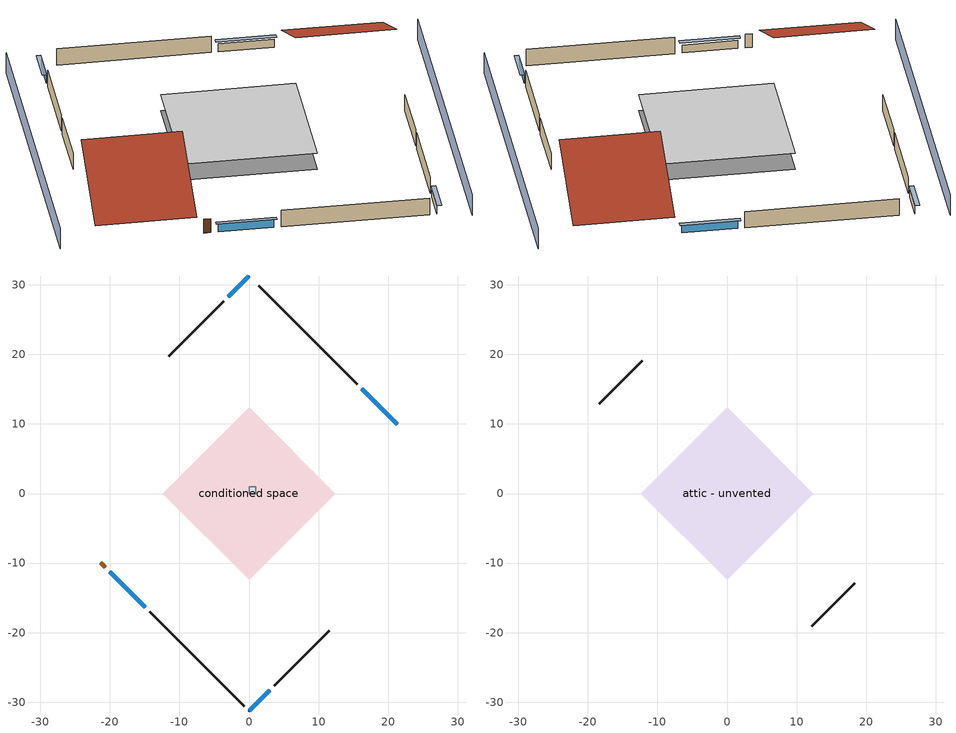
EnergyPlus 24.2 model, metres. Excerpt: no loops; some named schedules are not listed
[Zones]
central ac and furnace airloop ret air zone
 floor adiabatic (AdiabaticConst): 0,0 0,1 1,1 1,0 z0
 wall adiabatic (AdiabaticConst): 0,1 0,0 1,0 1,1 0,1 z0:1
 ceiling adiabatic (AdiabaticConst): 1,0 1,1 0,1 0,0 z1
conditioned space
 floor outside (Floor1 construction): -12.4,0 0,12.4 12.4,0 0,-12.4 z0.61
 wall outside (AdiabaticWallConstruction 1): -21.34,-9.93 -20.69,-10.57 z0.61:2.64
 wall outside (AdiabaticWallConstruction): 21.34,9.93 16.22,15.05 / -20.03,-11.23 -14.92,-16.35 z0.61:1.8; 0,-31.26 3,-28.26 / 0,31.26 -3,28.26 z0.61:1.74
 wall outside (Wall1 construction): 15.56,15.7 1.42,29.84 z0.61:3.05
 wall outside (Wall2 construction): 3.66,-27.61 11.51,-19.75 z0.61:3.05
 wall outside (Wall3 construction): -14.26,-17.01 -0.66,-30.61 z0.61:3.05
 wall outside (Wall4 construction): -3.66,27.61 -11.51,19.75 z0.61:3.05
 window (WindowConstruction): 21.34,9.93 16.22,15.05 z0.61:1.8
 window (WindowConstruction 1): 0,-31.26 3,-28.26 z0.61:1.74
 window (WindowConstruction 2): -20.03,-11.23 -14.92,-16.35 z0.61:1.8
 window (WindowConstruction 3): 0,31.26 -3,28.26 z0.61:1.74
 door (Door): -21.34,-9.93 -20.69,-10.57 z0.61:2.64
attic - unvented
 floor to conditioned space (Floor2 construction Reversed): -12.4,0 0,12.4 12.4,0 0,-12.4 z3.05
 wall outside (Wall5 construction): 12.17,-19.09 18.36,-12.9 z0.61:3.05
 wall outside (Wall6 construction): -12.17,19.09 -18.36,12.9 z0.61:3.05
 roof outside (Roof1 construction): 21.99,9.27,3.05 13.7,0.98,8.91 22.97,-8.29,8.91 31.26,0,3.05
 roof outside (Roof2 construction): -21.99,-9.27,3.05 -13.7,-0.98,8.91 -22.97,8.29,8.91 -31.26,0,3.05
shading: 3.23,-34.5 34.5,-3.23 / -3.23,34.5 -34.5,3.23 z0:3.05; 16,15.26 21.55,9.71 21.98,10.14 16.43,15.69 z2.1; 3.22,-28.05 -0.22,-31.48 0.22,-31.91 3.65,-28.48 z2.04; -14.7,-16.56 -20.25,-11.02 -20.68,-11.45 -15.13,-16.99 z2.1; -3.22,28.05 0.22,31.48 -0.22,31.91 -3.65,28.48 z2.04
[Building]
Building 1: Terrain=Suburbs
[Site:Location]
Portland Intl Arpt_OR: Latitude {deg}=45.59; Longitude {deg}=-122.6; Time Zone {hr}=-8; Elevation {m}=33; Keep Site Location Information=Yes
[Site:GroundTemperature:Shallow]
10.2558, 8.96328, 8.85977, 9.47314, 11.9355, 14.3863, 16.5111, 17.8571, 17.9714, 16.8767, 14.8061, 12.4304
[Site:WaterMainsTemperature]
Calculation Method=Schedule; Temperature Schedule=mains temperature schedule
[Material] Roughness=Rough; Thermal Absorptance=0.9
Name | Thickness {m} | Conductivity {W/m-K} | Density {kg/m3} | Specific Heat {J/kg-K} | Solar Absorptance | Visible Absorptance
asphalt or fiberglass shingles | 0.00635 | 0.162714 | 1121.4 | 1465.45 | 0.85 | 0.85
ceiling loosefill ins | 0.169333 | 0.0480833 | 16.02 | 1046.75 | 0.7 | 0.7
ceiling stud and cavity | 0.1397 | 0.0824711 | 65.682 | 1177.47 | 0.7 | 0.7
composite shingle siding | 0.00635 | 0.162714 | 1121.4 | 1465.45 | 0.7 | 0.7
door material | 0.04445 | 0.0612267 | 512.64 | 1214.23 | 0.7 | 0.7
floor covering | 0.0127 | 0.0433444 | 54.468 | 1339.84 | 0.6 | 0.6
floor stud and cavity | 0.1397 | 0.501511 | 92.3553 | 1139.71 | 0.7 | 0.7
furniture material conditioned space 1 | 0.1524 | 0.115458 | 640.8 | 1214.23 | 0.6 | 0.6
gypsum board | 0.0127 | 0.160291 | 801 | 837.4 | 0.6 | 0.6
osb sheathing 0.5 in. | 0.0127 | 0.115458 | 512.64 | 1214.23 | 0.6 | 0.6
osb sheathing 0.5 in. 1 | 0.0127 | 0.115458 | 512.64 | 1214.23 | 0.7 | 0.7
osb sheathing 0.75 in. | 0.01905 | 0.115458 | 512.64 | 1214.23 | 0.7 | 0.7
roof rigid ins | 0.00281632 | 0.029427 | 32.04 | 1214.23 | 0.7 | 0.7
wall rigid ins | 0.512978 | 0.029427 | 32.04 | 1214.23 | 0.7 | 0.7
wall stud and cavity | 0.1397 | 0.0909133 | 139.0536 | 1170.24 | 0.7 | 0.7
wall stud and cavity 1 | 0.1397 | 0.348479 | 139.0536 | 1170.24 | 0.6 | 0.6
wall stud and cavity 2 | 0.0889 | 0.380278 | 52.3479 | 1209.89 | 0.7 | 0.7
wall stud and cavity 3 | 0.0889 | 0.391764 | 83.0341 | 1211.67 | 0.7 | 0.7
wood siding; wood siding 1 | 0.0254 | 0.102417 | 544.68 | 1172.36 | 0.7 | 0.7
[Material:NoMass]
Adiabatic: Roughness=Rough; Thermal Resistance {m2-K/W}=176.1; Thermal Absorptance=0.9; Solar Absorptance=0.7; Visible Absorptance=0.7
[WindowMaterial:SimpleGlazingSystem]
WindowMaterial: U-Factor {W/m2-K}=4.31528; Solar Heat Gain Coefficient=0.67
[Construction]
AdiabaticConst: Adiabatic
AdiabaticWallConstruction: wood siding, wall rigid ins, wall stud and cavity 2, gypsum board
AdiabaticWallConstruction 1: wood siding 1, wall rigid ins, wall stud and cavity 2, gypsum board
Door: door material
Floor1 construction: floor stud and cavity, osb sheathing 0.75 in., floor covering
Floor2 construction Reversed: gypsum board, ceiling stud and cavity, ceiling loosefill ins
furniture construction conditioned space 1: furniture material conditioned space 1
PartitionWallConstruction: gypsum board, wall stud and cavity 3, gypsum board
Roof1 construction; Roof2 construction: asphalt or fiberglass shingles, roof rigid ins, osb sheathing 0.5 in.
Wall1 construction; Wall2 construction; Wall3 construction; Wall4 construction: composite shingle siding, osb sheathing 0.5 in. 1, wall stud and cavity, gypsum board
Wall5 construction; Wall6 construction: composite shingle siding, osb sheathing 0.5 in. 1, wall stud and cavity 1
WindowConstruction; WindowConstruction 1; WindowConstruction 2; WindowConstruction 3: WindowMaterial
[Zone] Multiplier=1
Name | Volume {m3} | Part of Total Floor Area
attic - unvented | 401.93 | Yes
central ac and furnace airloop ret air zone | 1 | No
conditioned space | 749.83 | Yes
[Space]
Name | Zone | Volume {m3} | Space Type
attic - unvented 1 | attic - unvented | 401.93
central ac and furnace airloop ret air space | central ac and furnace airloop ret air zone |  | Plenum Space Type
conditioned space 1 | conditioned space | 749.83
[OtherEquipment] Design Level Calculation Method=EquipmentLevel
Name | Fuel Type | Zone or ZoneList or Space or SpaceList | Schedule | Design Level {W} | Fraction Latent | Fraction Radiant | Fraction Lost
central ac and furnace airloop_0 RetCondToDZ; central ac and furnace airloop_0 SupCondToDZ; central ac and furnace airloop_0 SupSensLkToDZ | None | attic - unvented 1 | Always On Discrete | 0 | 0 | 0 | 0
central ac and furnace airloop_0 SupLatLkToDZ | None | attic - unvented 1 | Always On Discrete | 0 | 1 | 0 | 0
central ac and furnace airloop_0 RetCondToRP; central ac and furnace airloop_0 RetSensLkToRP | None | central ac and furnace airloop ret air space | Always On Discrete | 0 | 0 | 0 | 0
central ac and furnace airloop_0 RetLatLkToRP | None | central ac and furnace airloop ret air space | Always On Discrete | 0 | 1 | 0 | 0
central ac and furnace airloop_0 SupCondToLv; central ac and furnace airloop_0 SupSensLkToCond; mech vent house fan sensible load; water heater sens | None | conditioned space 1 | Always On Discrete | 0 | 0 | 0 | 0
central ac and furnace airloop_0 SupLatLkToCond; mech vent house fan latent load; water heater lat | None | conditioned space 1 | Always On Discrete | 0 | 1 | 0 | 0
clothes dryer 1 | Electricity | conditioned space 1 | clothes_dryer | 0 | 0.015 | 0.081 | 0.85
cooking range 1 | Electricity | conditioned space 1 | cooking_range | 0 | 0.08 | 0.432 | 0.2
general water use latent | None | conditioned space 1 | general water use schedule | 81.0615 | 1 | 0 | 0
general water use sensible | None | conditioned space 1 | general water use schedule | -79.8895 | 0 | 0.6 | 0
water heater energy adjustment1 | Electricity | conditioned space 1 | Always On Discrete | 0.01 | 0 | 0 | 1
[ZoneInfiltration:DesignFlowRate] Schedule=Always On Discrete
Name | Zone or ZoneList or Space or SpaceList | Design Flow Rate Calculation Method | Design Flow Rate {m3/s} | Air Changes per Hour {1/hr} | Constant Term Coefficient | Temperature Term Coefficient | Velocity Term Coefficient | Velocity Squared Term Coefficient
attic_unvented 1 duct leakage imbalance infil flow | attic - unvented 1 | Flow/Zone | 0
infil attic - unvented 1 | attic - unvented 1 | AirChanges/Hour |  | 0.1 | 1 | 0 | 0 | 0
infil flow; natural vent flow; whole house fan flow | conditioned space 1 | Flow/Zone | 0
[ZoneMixing] Schedule=Always On Continuous; Design Flow Rate Calculation Method=Flow/Zone; Design Flow Rate {m3/s}=0
Name | Zone or Space | Source Zone or Space
central ac and furnace airloop_0 ZoneMixCondToDZ mix; whole house fan mix | attic - unvented | conditioned space
central ac and furnace airloop_0 ZoneMixDZToCond mix | conditioned space | attic - unvented
[SpaceList]
Plenum Space Type: central ac and furnace airloop ret air space
[SurfaceProperty:IncidentSolarMultiplier] Incident Solar Multiplier=1; Incident Solar Multiplier Schedule=trans schedule winter=0.85 summer=0.7
Window1; Window2; Window3; Window4
[InternalMass] Zone or ZoneList=conditioned space; Space or SpaceList=conditioned space 1
Name | Construction | Surface Area {m2}
furniture mass conditioned space 1 | furniture construction conditioned space 1 | 123.004
partition wall mass | PartitionWallConstruction | 307.509
[Lights]
interior lighting: Zone or ZoneList or Space or SpaceList=conditioned space 1; Schedule=lighting_interior; Design Level Calculation Method=LightingLevel; Lighting Level {W}=409.322; Return Air Fraction=0; Fraction Radiant=0.6; Fraction Visible=0.2; Fraction Replaceable=1
[People]
occupants: Zone or ZoneList or Space or SpaceList=conditioned space 1; Number of People Schedule=occupants; Number of People Calculation Method=People; Number of People=4; Fraction Radiant=0.314171; Sensible Heat Fraction=0.56303; Activity Level Schedule=occupants activity schedule; Carbon Dioxide Generation Rate {m3/s-W}=0; Enable ASHRAE 55 Comfort Warnings=No; Mean Radiant Temperature Calculation Type=EnclosureAveraged
[ElectricEquipment] Zone or ZoneList or Space or SpaceList=conditioned space 1; Design Level Calculation Method=EquipmentLevel
Name | Schedule | Design Level {W} | Fraction Latent | Fraction Radiant | Fraction Lost
ceiling fan | ceiling_fan | 17.8662 | 0 | 0.558 | 0
clothes dryer | clothes_dryer | 2978.76 | 0.015 | 0.081 | 0.85
clothes washer | clothes_washer | 378.568 | 0.03 | 0.162 | 0.7
cooking range | cooking_range | 1111.79 | 0.08 | 0.432 | 0.2
dishwasher | dishwasher | 318.259 | 0.3 | 0.18 | 0.4
fridge | fridge schedule | 54.7945 | 0 | 0.6 | 0
mech vent bath fan 0 | mech vent bath fan 0 schedule | 45 | 0 | 0 | 1
mech vent house fan | mech vent house fan schedule | 0 | 0 | 0 | 1
mech vent house fan cfis | mech vent house fan cfis schedule | 0 | 0 | 0 | 0
mech vent range fan 0 | mech vent range fan 0 schedule | 30 | 0 | 0 | 1
misc permanent spa heater | misc permanent spa heater schedule | 555.714 | 0 | 0 | 1
misc permanent spa pump | misc permanent spa pump schedule | 581.14 | 0 | 0 | 1
misc plug loads | plug_loads_other | 498.387 | 0.021 | 0.558 | 0.049
misc tv | plug_loads_tv | 572.566 | 0 | 0.6 | 0
whole house fan | Always On Discrete | 0 | 0 | 0 | 1
[AvailabilityManager:Scheduled]
central ac and furnace airloop Availability Manager: Schedule=Always On Discrete
[AirLoopHVAC:ReturnPlenum]
Air Loop HVAC Return Plenum 1: Zone=central ac and furnace airloop ret air zone
[WaterUse:Equipment]
dishwasher: Peak Flow Rate {m3/s}=4.87247e-06; Flow Rate Fraction Schedule=hot_water_dishwasher
[Exterior:Lights]
exterior lighting: Schedule=exterior lighting schedule; Design Level {W}=10.1836
[EnergyManagementSystem:GlobalVariable]
central_ac_and_furnace_airloop_0_DuctImbalLkExhFanEquivCond
central_ac_and_furnace_airloop_0_DuctImbalLkExhFanEquivDZ
central_ac_and_furnace_airloop_0_DuctImbalLkSupFanEquivCond
central_ac_and_furnace_airloop_0_DuctImbalLkSupFanEquivDZ
central_ac_and_furnace_airloop_0_DZ_T
central_ac_and_furnace_airloop_0_DZ_W
central_ac_and_furnace_airloop_0_RetCondToDZ
central_ac_and_furnace_airloop_0_RetCondToRP
central_ac_and_furnace_airloop_0_RetLatLkToRP
central_ac_and_furnace_airloop_0_RetSensLkToRP
central_ac_and_furnace_airloop_0_SupCondToDZ
central_ac_and_furnace_airloop_0_SupCondToLv
central_ac_and_furnace_airloop_0_SupLatLkToCond
central_ac_and_furnace_airloop_0_SupLatLkToDZ
central_ac_and_furnace_airloop_0_SupSensLkToCond
central_ac_and_furnace_airloop_0_SupSensLkToDZ
central_ac_and_furnace_airloop_0_ZoneMixCondToDZ
central_ac_and_furnace_airloop_0_ZoneMixDZToCond
central_ac_and_furnace_airloop_AH_MFR
central_ac_and_furnace_airloop_AH_Tout
central_ac_and_furnace_airloop_AH_VFR
central_ac_and_furnace_airloop_AH_Wout
central_ac_and_furnace_airloop_Fan_RTF
central_ac_and_furnace_airloop_RA_T
central_ac_and_furnace_airloop_Ra_W
infil_program_Qfan
infil_program_Qinf
natural_vent_program_Qnv
natural_vent_program_Qwhf
[EnergyManagementSystem:Sensor]
Name | Output:Variable or Output:Meter Index Key | Output:Variable or Output:Meter
airflow_gain | infil flow | Infiltration Sensible Heat Gain Energy
airflow_gain_1 | natural vent flow | Infiltration Sensible Heat Gain Energy
airflow_gain_2 | whole house fan flow | Infiltration Sensible Heat Gain Energy
airflow_loss | infil flow | Infiltration Sensible Heat Loss Energy
airflow_loss_1 | natural vent flow | Infiltration Sensible Heat Loss Energy
airflow_loss_2 | whole house fan flow | Infiltration Sensible Heat Loss Energy
central_ac_and_furnace_airloop_0_DZ_T_s | attic - unvented | Zone Air Temperature
central_ac_and_furnace_airloop_0_DZ_W_s | attic - unvented | Zone Mean Air Humidity Ratio
central_ac_and_furnace_airloop_AH_MFR_s | Node 5 | System Node Mass Flow Rate
central_ac_and_furnace_airloop_AH_Tout_s | Node 5 | System Node Temperature
central_ac_and_furnace_airloop_AH_VFR_s | Node 5 | System Node Current Density Volume Flow Rate
central_ac_and_furnace_airloop_AH_Wout_s | Node 5 | System Node Humidity Ratio
central_ac_and_furnace_airloop_RA_T_s | Node 8 | System Node Temperature
central_ac_and_furnace_airloop_Ra_W_s | Node 8 | System Node Humidity Ratio
clg_load_cond |  | Cooling:EnergyTransfer:Zone:CONDITIONED SPACE
clg_load_duct |  | Cooling:EnergyTransfer:Zone:CENTRAL AC AND FURNACE AIRLOOP RET AIR ZONE
clg_sp_s; clg_sp_s_1 | cooling setpoint | Schedule Value
clothes_dryer_exhaust_0_sch_s | clothes_dryer | Schedule Value
cool_season | cooling season schedule | Schedule Value
ducts_conv | central ac and furnace airloop_0 RetCondToRP | Other Equipment Convective Heating Energy
ducts_conv_1 | central ac and furnace airloop_0 RetLatLkToRP | Other Equipment Convective Heating Energy
ducts_conv_2 | central ac and furnace airloop_0 RetSensLkToRP | Other Equipment Convective Heating Energy
ducts_conv_3 | central ac and furnace airloop_0 SupCondToLv | Other Equipment Convective Heating Energy
ducts_conv_4 | central ac and furnace airloop_0 SupLatLkToCond | Other Equipment Convective Heating Energy
ducts_conv_5 | central ac and furnace airloop_0 SupSensLkToCond | Other Equipment Convective Heating Energy
ducts_rad | central ac and furnace airloop_0 RetCondToRP | Other Equipment Radiant Heating Energy
ducts_rad_1 | central ac and furnace airloop_0 RetLatLkToRP | Other Equipment Radiant Heating Energy
ducts_rad_2 | central ac and furnace airloop_0 RetSensLkToRP | Other Equipment Radiant Heating Energy
ducts_rad_3 | central ac and furnace airloop_0 SupCondToLv | Other Equipment Radiant Heating Energy
ducts_rad_4 | central ac and furnace airloop_0 SupLatLkToCond | Other Equipment Radiant Heating Energy
ducts_rad_5 | central ac and furnace airloop_0 SupSensLkToCond | Other Equipment Radiant Heating Energy
htg_load_cond |  | Heating:EnergyTransfer:Zone:CONDITIONED SPACE
htg_load_duct |  | Heating:EnergyTransfer:Zone:CENTRAL AC AND FURNACE AIRLOOP RET AIR ZONE
htg_sp_s; htg_sp_s_1 | heating setpoint | Schedule Value
ig_ee_conv | ceiling fan | Electric Equipment Convective Heating Energy
ig_ee_conv_1 | clothes dryer | Electric Equipment Convective Heating Energy
ig_ee_conv_10 | whole house fan | Electric Equipment Convective Heating Energy
ig_ee_conv_3 | cooking range | Electric Equipment Convective Heating Energy
ig_ee_conv_4 | dishwasher | Electric Equipment Convective Heating Energy
ig_ee_conv_5 | fridge | Electric Equipment Convective Heating Energy
ig_ee_conv_6 | misc permanent spa heater | Electric Equipment Convective Heating Energy
ig_ee_conv_7 | misc permanent spa pump | Electric Equipment Convective Heating Energy
ig_ee_conv_8 | misc plug loads | Electric Equipment Convective Heating Energy
ig_ee_conv_9 | misc tv | Electric Equipment Convective Heating Energy
ig_ee_rad | ceiling fan | Electric Equipment Radiant Heating Energy
ig_ee_rad_1 | clothes dryer | Electric Equipment Radiant Heating Energy
ig_ee_rad_10 | whole house fan | Electric Equipment Radiant Heating Energy
ig_ee_rad_3 | cooking range | Electric Equipment Radiant Heating Energy
ig_ee_rad_4 | dishwasher | Electric Equipment Radiant Heating Energy
ig_ee_rad_5 | fridge | Electric Equipment Radiant Heating Energy
ig_ee_rad_6 | misc permanent spa heater | Electric Equipment Radiant Heating Energy
ig_ee_rad_7 | misc permanent spa pump | Electric Equipment Radiant Heating Energy
ig_ee_rad_8 | misc plug loads | Electric Equipment Radiant Heating Energy
ig_ee_rad_9 | misc tv | Electric Equipment Radiant Heating Energy
ig_lgt_conv | interior lighting | Lights Convective Heating Energy
ig_lgt_rad | interior lighting | Lights Radiant Heating Energy
ig_lgt_vis | interior lighting | Lights Visible Radiation Heating Energy
ig_oe_conv | clothes dryer 1 | Other Equipment Convective Heating Energy
ig_oe_conv_1 | cooking range 1 | Other Equipment Convective Heating Energy
ig_oe_conv_2 | general water use latent | Other Equipment Convective Heating Energy
ig_oe_conv_3 | general water use sensible | Other Equipment Convective Heating Energy
ig_oe_conv_4 | water heater energy adjustment1 | Other Equipment Convective Heating Energy
ig_oe_conv_5 | water heater lat | Other Equipment Convective Heating Energy
ig_oe_conv_6 | water heater sens | Other Equipment Convective Heating Energy
ig_oe_rad | clothes dryer 1 | Other Equipment Radiant Heating Energy
ig_oe_rad_1 | cooking range 1 | Other Equipment Radiant Heating Energy
ig_oe_rad_2 | general water use latent | Other Equipment Radiant Heating Energy
ig_oe_rad_3 | general water use sensible | Other Equipment Radiant Heating Energy
ig_oe_rad_4 | water heater energy adjustment1 | Other Equipment Radiant Heating Energy
ig_oe_rad_5 | water heater lat | Other Equipment Radiant Heating Energy
ig_oe_rad_6 | water heater sens | Other Equipment Radiant Heating Energy
ig_ppl_conv | occupants | People Convective Heating Energy
ig_ppl_rad | occupants | People Radiant Heating Energy
im_conv | furniture mass conditioned space 1 | Surface Inside Face Convection Heat Gain Energy
im_conv_1 | partition wall mass | Surface Inside Face Convection Heat Gain Energy
im_ig | furniture mass conditioned space 1 | Surface Inside Face Internal Gains Radiation Heat Gain Energy
im_ig_1 | partition wall mass | Surface Inside Face Internal Gains Radiation Heat Gain Energy
im_lgt | furniture mass conditioned space 1 | Surface Inside Face Lights Radiation Heat Gain Energy
im_lgt_1 | partition wall mass | Surface Inside Face Lights Radiation Heat Gain Energy
im_sol | furniture mass conditioned space 1 | Surface Inside Face Solar Radiation Heat Gain Energy
im_sol_1 | partition wall mass | Surface Inside Face Solar Radiation Heat Gain Energy
im_surf | furniture mass conditioned space 1 | Surface Inside Face Net Surface Thermal Radiation Heat Gain Energy
im_surf_1 | partition wall mass | Surface Inside Face Net Surface Thermal Radiation Heat Gain Energy
mech_vent_bath_fan_0_sch_s | mech vent bath fan 0 schedule | Schedule Value
mech_vent_range_fan_0_sch_s | mech vent range fan 0 schedule | Schedule Value
mv_conv | mech vent bath fan 0 | Electric Equipment Convective Heating Energy
mv_conv_1 | mech vent house fan | Electric Equipment Convective Heating Energy
mv_conv_2 | mech vent house fan cfis | Electric Equipment Convective Heating Energy
mv_conv_3 | mech vent range fan 0 | Electric Equipment Convective Heating Energy
mv_conv_4 | mech vent house fan latent load | Other Equipment Convective Heating Energy
mv_conv_5 | mech vent house fan sensible load | Other Equipment Convective Heating Energy
mv_rad | mech vent bath fan 0 | Electric Equipment Radiant Heating Energy
mv_rad_1 | mech vent house fan | Electric Equipment Radiant Heating Energy
mv_rad_2 | mech vent house fan cfis | Electric Equipment Radiant Heating Energy
mv_rad_3 | mech vent range fan 0 | Electric Equipment Radiant Heating Energy
mv_rad_4 | mech vent house fan latent load | Other Equipment Radiant Heating Energy
mv_rad_5 | mech vent house fan sensible load | Other Equipment Radiant Heating Energy
natural_vent_s | natural vent schedule | Schedule Value
out_pb_s |  | Site Outdoor Air Barometric Pressure
out_wt_s |  | Site Outdoor Air Humidity Ratio
site_vw_s |  | Site Wind Speed
ss_back_out | Window1 | Surface Window Shortwave from Zone Back Out Window Heat Transfer Rate
ss_back_out_1 | Window2 | Surface Window Shortwave from Zone Back Out Window Heat Transfer Rate
ss_back_out_2 | Window3 | Surface Window Shortwave from Zone Back Out Window Heat Transfer Rate
ss_back_out_3 | Window4 | Surface Window Shortwave from Zone Back Out Window Heat Transfer Rate
ss_conv | Door1 | Surface Inside Face Convection Heat Gain Energy
ss_conv_1 | Window1 | Surface Inside Face Convection Heat Gain Energy
ss_conv_2 | Window2 | Surface Inside Face Convection Heat Gain Energy
ss_conv_3 | Window3 | Surface Inside Face Convection Heat Gain Energy
ss_conv_4 | Window4 | Surface Inside Face Convection Heat Gain Energy
ss_ig | Door1 | Surface Inside Face Internal Gains Radiation Heat Gain Energy
ss_ig_1 | Window1 | Surface Inside Face Internal Gains Radiation Heat Gain Energy
ss_ig_2 | Window2 | Surface Inside Face Internal Gains Radiation Heat Gain Energy
ss_ig_3 | Window3 | Surface Inside Face Internal Gains Radiation Heat Gain Energy
ss_ig_4 | Window4 | Surface Inside Face Internal Gains Radiation Heat Gain Energy
ss_lgt | Door1 | Surface Inside Face Lights Radiation Heat Gain Energy
ss_sol | Door1 | Surface Inside Face Solar Radiation Heat Gain Energy
ss_surf | Door1 | Surface Inside Face Net Surface Thermal Radiation Heat Gain Energy
ss_surf_1 | Window1 | Surface Inside Face Net Surface Thermal Radiation Heat Gain Energy
ss_surf_2 | Window2 | Surface Inside Face Net Surface Thermal Radiation Heat Gain Energy
ss_surf_3 | Window3 | Surface Inside Face Net Surface Thermal Radiation Heat Gain Energy
ss_surf_4 | Window4 | Surface Inside Face Net Surface Thermal Radiation Heat Gain Energy
ss_trans_in | Window1 | Surface Window Transmitted Solar Radiation Rate
ss_trans_in_1 | Window2 | Surface Window Transmitted Solar Radiation Rate
ss_trans_in_2 | Window3 | Surface Window Transmitted Solar Radiation Rate
ss_trans_in_3 | Window4 | Surface Window Transmitted Solar Radiation Rate
ss_trans_out | Window1 | Surface Inside Face Initial Transmitted Diffuse Transmitted Out Window Solar Radiation Rate
ss_trans_out_1 | Window2 | Surface Inside Face Initial Transmitted Diffuse Transmitted Out Window Solar Radiation Rate
ss_trans_out_2 | Window3 | Surface Inside Face Initial Transmitted Diffuse Transmitted Out Window Solar Radiation Rate
ss_trans_out_3 | Window4 | Surface Inside Face Initial Transmitted Diffuse Transmitted Out Window Solar Radiation Rate
s_conv | Floor1 | Surface Inside Face Convection Heat Gain Energy
s_conv_1 | Floor2 | Surface Inside Face Convection Heat Gain Energy
s_conv_2 | Wall1 | Surface Inside Face Convection Heat Gain Energy
s_conv_3 | Wall2 | Surface Inside Face Convection Heat Gain Energy
s_conv_4 | Wall3 | Surface Inside Face Convection Heat Gain Energy
s_conv_5 | Wall4 | Surface Inside Face Convection Heat Gain Energy
s_ig | Floor1 | Surface Inside Face Internal Gains Radiation Heat Gain Energy
s_ig_1 | Floor2 | Surface Inside Face Internal Gains Radiation Heat Gain Energy
s_ig_2 | Wall1 | Surface Inside Face Internal Gains Radiation Heat Gain Energy
s_ig_3 | Wall2 | Surface Inside Face Internal Gains Radiation Heat Gain Energy
s_ig_4 | Wall3 | Surface Inside Face Internal Gains Radiation Heat Gain Energy
s_ig_5 | Wall4 | Surface Inside Face Internal Gains Radiation Heat Gain Energy
s_lgt | Floor1 | Surface Inside Face Lights Radiation Heat Gain Energy
s_lgt_1 | Floor2 | Surface Inside Face Lights Radiation Heat Gain Energy
s_lgt_2 | Wall1 | Surface Inside Face Lights Radiation Heat Gain Energy
s_lgt_3 | Wall2 | Surface Inside Face Lights Radiation Heat Gain Energy
s_lgt_4 | Wall3 | Surface Inside Face Lights Radiation Heat Gain Energy
s_lgt_5 | Wall4 | Surface Inside Face Lights Radiation Heat Gain Energy
s_sol | Floor1 | Surface Inside Face Solar Radiation Heat Gain Energy
s_sol_1 | Floor2 | Surface Inside Face Solar Radiation Heat Gain Energy
s_sol_2 | Wall1 | Surface Inside Face Solar Radiation Heat Gain Energy
s_sol_3 | Wall2 | Surface Inside Face Solar Radiation Heat Gain Energy
s_sol_4 | Wall3 | Surface Inside Face Solar Radiation Heat Gain Energy
